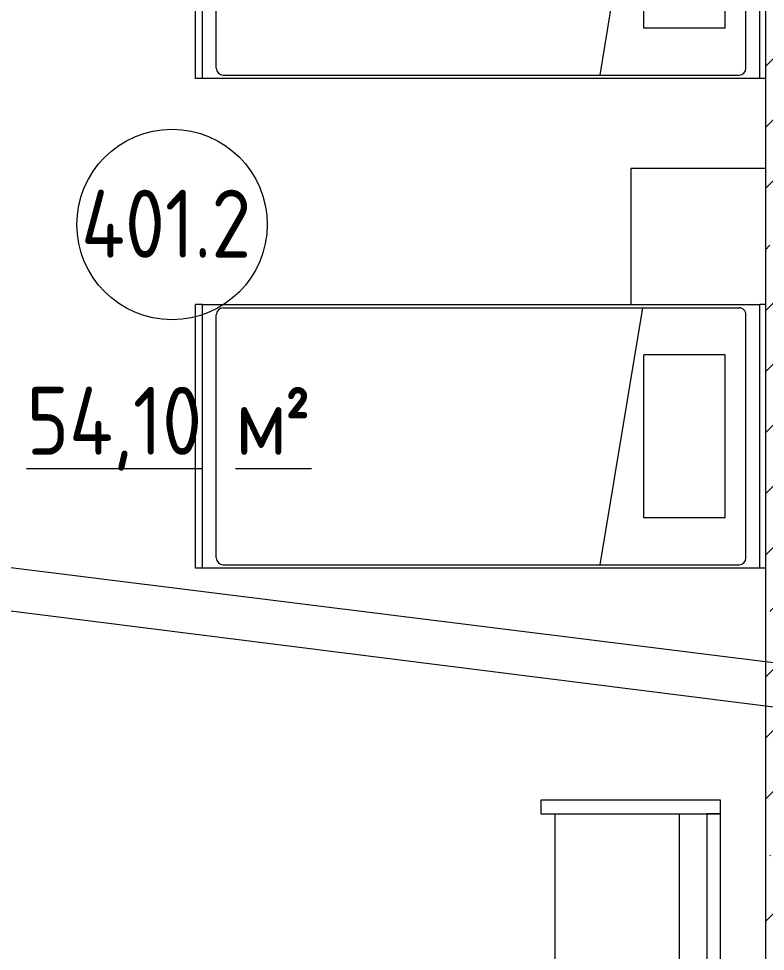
# Model space of a CAD drawing. Header units: millimetres. Extents: x -515342 to 330399, y -224905 to 507333.
# Drawn here: x -328337 to -325592, y 386428 to 389857 of the extents above; entities that cross this region are included whole.
import ezdxf

# ---------------------------------------------------------------- set-up
doc = ezdxf.new("R2010")
doc.units = ezdxf.units.MM
for name, color, linetype, lineweight in [('Марки помещений', 7, 'Continuous', 0), ('Мебель', 7, 'Continuous', 0), ('Стены внутренние', 7, 'Continuous', 0), ('Стены несущие', 7, 'Continuous', 0), ('экспертиза ДУ', 1, 'Continuous', 0)]:
    doc.layers.add(name, color=color, linetype=linetype, lineweight=lineweight)
doc.styles.add('GOST Common_1', font='', dxfattribs={"width": 0.9, "height": 250})
doc.styles.add('GOST Common_2', font='', dxfattribs={"width": 0.9, "height": 250})
doc.styles.get('GOST Common_1').set_extended_font_data('GOST Common')
doc.styles.get('GOST Common_2').set_extended_font_data('GOST Common')

# ---------------------------------------------------------------- blocks, each defined once
blk = doc.blocks.new('Кровать-Больница - 0970 x 2100 мм-V61-О_АР_П_4__10_050_План 4 этажа')
at = {"layer": 'Мебель'}
for p, q in [((-76.5, 1441), (893.5, 1441)), ((-76.5, 1415.6), (-76.5, 1441)), ((893.5, 1415.6), (893.5, 1441)), ((-76.5, -633.6), (-76.5, 1415.6)), ((-76.5, 1415.6), (893.5, 1415.6)), ((893.5, 1415.6), (893.5, -633.6)), ((-63.8, 1339.4), (-63.8, -557.4)), ((-38.4, 1364.8), (855.4, 1364.8)), ((880.8, 1339.4), (880.8, -557.4)), ((880.8, -201.8), (-63.8, -45.1)), ((108.5, -206.6), (708.5, -206.6)), ((108.5, -506.6), (108.5, -206.6)), ((708.5, -506.6), (708.5, -206.6)), ((108.5, -506.6), (708.5, -506.6)), ((-38.4, -582.8), (855.4, -582.8)), ((-76.5, -633.6), (893.5, -633.6)), ((-76.5, -654), (-76.5, -633.6)), ((893.5, -654), (893.5, -633.6))]:
    blk.add_line(p, q, dxfattribs=at)
for centre, start, end in [((-38.4, 1339.4), 90, 180), ((855.4, 1339.4), 0, 90), ((-38.4, -557.4), 180, 270), ((855.4, -557.4), 270, 0)]:
    blk.add_arc(centre, 25.4, start, end, dxfattribs=at)
blk = doc.blocks.new('Прикроватная тумба - Прикроватная тумба-V62-О_АР_П_4__10_050_План 4 этажа')
at = {"layer": 'Мебель'}
for p, q in [((495, 500), (0, 500)), ((0, 500), (0, 0))]:
    blk.add_line(p, q, dxfattribs=at)
blk = doc.blocks.new('Диван - 1600 мм-9156334-О_АР_П_4__10_050_План 4 этажа')
at = {"layer": 'Мебель'}
for p, q in [((-729.6, 184), (-729.6, -476.4)), ((-678.8, 184), (-729.6, 184)), ((-678.8, -476.4), (-678.8, 184)), ((819.6, 184), (819.6, -476.4)), ((870.4, 184), (819.6, 184)), ((870.4, -476.4), (870.4, 184)), ((-678.8, 132), (819.6, 132)), ((819.6, -324), (-678.8, -324)), ((819.6, -425.6), (-678.8, -425.6)), ((-678.8, -425.6), (-678.8, -476.4)), ((819.6, -476.4), (819.6, -425.6)), ((-729.6, -476.4), (-678.8, -476.4)), ((-678.8, -476.4), (819.6, -476.4)), ((819.6, -476.4), (870.4, -476.4))]:
    blk.add_line(p, q, dxfattribs=at)
blk = doc.blocks.new('ASVP_Марка_Помещение_ДваЗначения - Номер Площадь-685795-О_АР_П_4__10_050_План 4 этажа')
at = {"layer": 'Марки помещений'}
blk.add_circle((0, 0), 3.5, dxfattribs=at)

msp = doc.modelspace()

# ---------------------------------------------------------------- hatches: boundary and pattern name
at = {"layer": 'Стены внутренние'}
h = msp.add_hatch(dxfattribs=at)
h.set_pattern_fill('FP_1', color=256, style=0, pattern_type=2)
h.set_pattern_definition([(45, (-374461.9, 375834.5), (-224.5064, 224.5064), []), (45, (-374237.38, 375834.5), (-224.5064, 224.5064), [396.875, -79.375, 3.353, -76.022])])
h.paths.add_polyline_path([(-325591.8897, 385229.4886), (-325201.8897, 385229.4886), (-325201.8897, 386598.724), (-325236.9626, 386598.724), (-325235.8021, 386638.724), (-325201.8897, 386638.724), (-325201.8897, 391239.4886), (-325591.8897, 391239.4886), (-325591.8897, 385573.5341)])
h.paths.add_polyline_path([(-325384.5249, 385286.0078), (-325419.2545, 385286.0078), (-325451.8897, 385297.886), (-325478.4942, 385320.2098), (-325495.859, 385350.2865), (-325501.8897, 385384.4886), (-325495.859, 385418.6906), (-325478.4942, 385448.7673), (-325451.8897, 385471.0911), (-325419.2545, 385482.9693), (-325384.5249, 385482.9693), (-325351.8897, 385471.0911), (-325325.2853, 385448.7673), (-325307.9205, 385418.6906), (-325301.8897, 385384.4886), (-325307.9205, 385350.2865), (-325325.2853, 385320.2098), (-325351.8897, 385297.886)])
h.paths.add_polyline_path([(-325419.2545, 385666.0078), (-325451.8897, 385677.886), (-325478.4942, 385700.2098), (-325495.859, 385730.2865), (-325501.8897, 385764.4886), (-325495.859, 385798.6906), (-325478.4942, 385828.7673), (-325451.8897, 385851.0911), (-325419.2545, 385862.9693), (-325384.5249, 385862.9693), (-325351.8897, 385851.0911), (-325325.2853, 385828.7673), (-325307.9205, 385798.6906), (-325301.8897, 385764.4886), (-325307.9205, 385730.2865), (-325325.2853, 385700.2098), (-325351.8897, 385677.886), (-325384.5249, 385666.0078)])
h.paths.add_polyline_path([(-325384.5249, 386046.0078), (-325419.2545, 386046.0078), (-325451.8897, 386057.886), (-325478.4942, 386080.2098), (-325495.859, 386110.2865), (-325501.8897, 386144.4886), (-325495.859, 386178.6906), (-325478.4942, 386208.7673), (-325451.8897, 386231.0911), (-325419.2545, 386242.9693), (-325384.5249, 386242.9693), (-325351.8897, 386231.0911), (-325325.2853, 386208.7673), (-325307.9205, 386178.6906), (-325301.8897, 386144.4886), (-325307.9205, 386110.2865), (-325325.2853, 386080.2098), (-325351.8897, 386057.886)])
h.paths.add_polyline_path([(-325419.2545, 387785.3046), (-325451.8897, 387797.1829), (-325478.4942, 387819.5066), (-325495.859, 387849.5834), (-325501.8897, 387883.7854), (-325495.859, 387917.9874), (-325478.4942, 387948.0642), (-325451.8897, 387970.3879), (-325419.2545, 387982.2662), (-325384.5249, 387982.2662), (-325351.8897, 387970.3879), (-325325.2853, 387948.0642), (-325307.9205, 387917.9874), (-325301.8897, 387883.7854), (-325307.9205, 387849.5834), (-325325.2853, 387819.5066), (-325351.8897, 387797.1829), (-325384.5249, 387785.3046)])
h.paths.add_polyline_path([(-325419.2545, 388190.3046), (-325451.8897, 388202.1829), (-325478.4942, 388224.5066), (-325495.859, 388254.5834), (-325501.8897, 388288.7854), (-325495.859, 388322.9874), (-325478.4942, 388353.0642), (-325451.8897, 388375.3879), (-325419.2545, 388387.2662), (-325384.5249, 388387.2662), (-325351.8897, 388375.3879), (-325325.2853, 388353.0642), (-325307.9205, 388322.9874), (-325301.8897, 388288.7854), (-325307.9205, 388254.5834), (-325325.2853, 388224.5066), (-325351.8897, 388202.1829), (-325384.5249, 388190.3046)])

# ---------------------------------------------------------------- linework, layer by layer
at = {"layer": 'Стены несущие'}
msp.add_line((-325591.8897, 391239.4886), (-325591.8897, 385229.4886), dxfattribs=at)
at = {"layer": 'экспертиза ДУ'}
msp.add_lwpolyline([(-295273.0567, 383505.3273), (-433576.4427, 400949.3698), (-294399.231, 383607.395)], dxfattribs=at)

# ---------------------------------------------------------------- block references
at = {"layer": 'Марки помещений', "xscale": 99.99999999999993, "yscale": 99.99999999999993, "zscale": 99.99999999999993}
msp.add_blockref('ASVP_Марка_Помещение_ДваЗначения - Номер Площадь-685795-О_АР_П_4__10_050_План 4 этажа', (-327773.5077, 389100.6529), dxfattribs=at)
at = {"layer": 'Мебель'}
for name, p, rotation in [('Кровать-Больница - 0970 x 2100 мм-V61-О_АР_П_4__10_050_План 4 этажа', (-326245.8963, 389713.3882), 90.00000000000007), ('Кровать-Больница - 0970 x 2100 мм-V61-О_АР_П_4__10_050_План 4 этажа', (-326245.8963, 387913.3882), 90.00000000000007), ('Диван - 1600 мм-9156334-О_АР_П_4__10_050_План 4 этажа', (-326233.0438, 386114.1181), 89.99999999999952)]:
    msp.add_blockref(name, p, dxfattribs=dict(at, rotation=rotation))
msp.add_blockref('Прикроватная тумба - Прикроватная тумба-V62-О_АР_П_4__10_050_План 4 этажа', (-326086.8897, 388806.8701), dxfattribs=at)

# ---------------------------------------------------------------- texts
at = {"layer": 'Марки помещений', "char_height": 250, "attachment_point": 1}
for s, insert, width, style in [('401.2', (-328107.8649, 389228.378), 822.531375, 'GOST Common_1'), ('\\L54,10 ', (-328308.1012, 388503.8475), 930.759187, 'GOST Common_1'), ('\\L\\fGOST Common|b0|i0|c238|p34|;\\W.9;\\L²', (-327361.5543, 388503.8475), 165.949312, 'GOST Common_2'), ('\\L\\fGOST Common|b0|i0|c204|p34|;\\W.9;\\Lм', (-327540.148, 388503.8475), 216.455625, 'GOST Common_1')]:
    msp.add_mtext(s, dxfattribs=dict(at, insert=insert, width=width, style=style))

doc.saveas('drawing.dxf')
